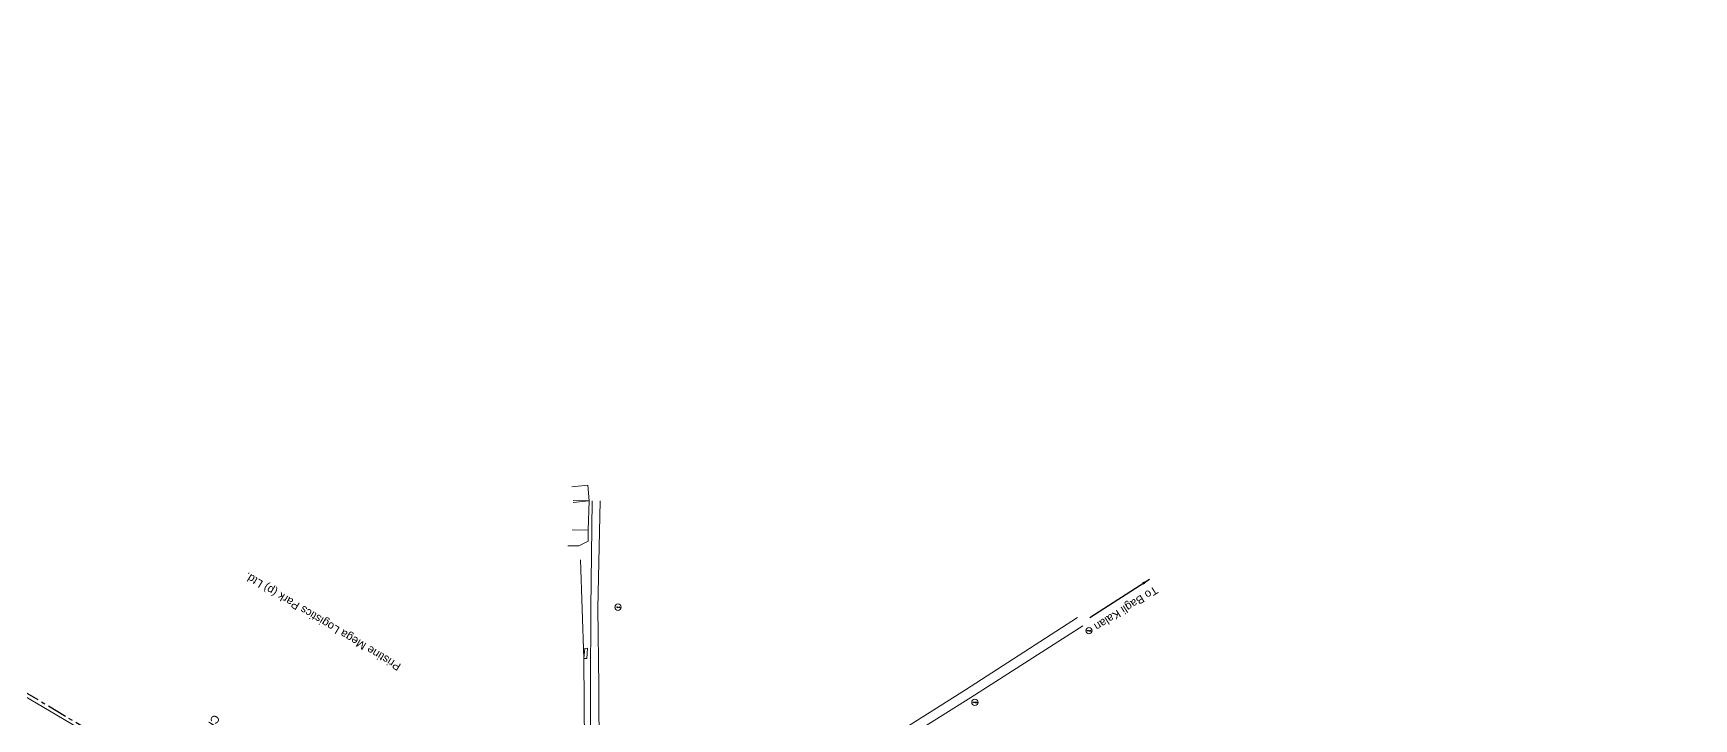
# Model space of a CAD drawing. Header units: metres. Extents: x 593168 to 611286, y 3401475 to 3412398.
# Drawn here: x 608995 to 609513, y 3402891 to 3403105 of the extents above; entities that cross this region are included whole.
import ezdxf

# ---------------------------------------------------------------- set-up
doc = ezdxf.new("R2010")
doc.units = ezdxf.units.M
doc.header["$MEASUREMENT"] = 0
doc.linetypes.add('CENTER', pattern=[2, 1.25, -0.25, 0.25, -0.25])
for name, color, linetype, lineweight in [('Cart Track', 34, 'Continuous', 0), ('Commercial Building Pucca', 251, 'Continuous', 0), ('Compound Wall', 251, 'Continuous', 0), ('Electric Pole', 251, 'Continuous', 0), ('Existing IR Chainage', 7, 'Continuous', 0), ('Fence', 251, 'F-LINE', 0), ('Residential Building Pucca', 251, 'Continuous', 0), ('Side Details', 251, 'Continuous', 0), ('Subroad Edge', 34, 'Continuous', 0)]:
    doc.layers.add(name, color=color, linetype=linetype, lineweight=lineweight)
doc.layers.add('Existing Railway Boundary', color=7, linetype='CENTER')
doc.styles.get("Standard").update_dxf_attribs({"font": 'arial_0.ttf'})
doc.styles.add('Style-Arial', font='arial_0.ttf')
doc.linetypes.add('F-LINE', pattern='A,0.6,["X",Standard,S=0.3,R=0,X=0,Y=-0.15],0.1', length=0.7)
doc.dimstyles.new('ISO-25', dxfattribs={"dimtxt": 2.5, "dimasz": 2.5, "dimexe": 1.25, "dimexo": 0.625, "dimtad": 1, "dimtxsty": 'Standard', "dimcen": 2.5, "dimadec": 0, "dimazin": 0, "dimtfac": 1, "dimtmove": 0, "dimatfit": 3, "dimfxl": 1, "dimarcsym": 0})

# ---------------------------------------------------------------- blocks, each defined once
blk = doc.blocks.new('EP')
blk.add_hatch(color=8).paths.add_polyline_path([(-0.21, -0.05), (-0.21, 0.16), (-0.93, -0.01), (-0.31, 0.07), (-0.31, -0.19), (0.31, 0), (0.31, -0.24), (0.94, -0.01), (0.41, -0.1), (0.43, 0.15)])
at = {"color": 8}
for p, q in [((-0.93, -0.01), (-0.21, 0.16)), ((-0.31, 0.07), (-0.93, -0.01)), ((-0.31, -0.19), (-0.31, 0.07)), ((0.31, 0), (-0.31, -0.19)), ((-0.21, 0.16), (-0.21, -0.05)), ((-0.21, -0.05), (0.43, 0.15)), ((0.31, -0.24), (0.31, 0)), ((0.43, 0.15), (0.41, -0.1)), ((0.94, -0.01), (0.31, -0.24)), ((0.41, -0.1), (0.94, -0.01))]:
    blk.add_line(p, q, dxfattribs=at)
blk.add_circle((0, 0), 1, dxfattribs=at)

msp = doc.modelspace()

# ---------------------------------------------------------------- linework, layer by layer
at = {"layer": 'Cart Track'}
for points in [[(609169.3464, 3402959.0239, 261.8174), (609168.9055, 3402925.4833, 261.6894), (609168.8287, 3402901.1567, 261.7734), (609168.9271, 3402855.9447, 261.7344), (609171.4911, 3402848.4448, 261.7994), (609189.391, 3402840.6759, 262.0323)], [(609193.2642, 3402843.2918, 261.9823), (609173.9778, 3402850.4634, 261.7054), (609171.6361, 3402856.4504, 261.7844), (609171.37, 3402901.3805, 261.7544), (609171.1526, 3402925.4274, 261.7774), (609171.8252, 3402959.0231, 261.7224)]]:
    msp.add_polyline3d(points, dxfattribs=at)
at = {"layer": 'Commercial Building Pucca'}
msp.add_polyline3d([(609167.8952, 3402913.0695, 259.831), (609167.6759, 3402909.9087, 259.8999), (609166.7713, 3402909.8518, 259.843), (609166.9907, 3402913.0133, 259.843)], close=True, dxfattribs=at)
at = {"layer": 'Compound Wall'}
for points in [[(609161.7188, 3402945.0653, 262.0593), (609165.1497, 3402944.9923, 262.4532), (609168.0988, 3402946.4625, 262.0583), (609168.1343, 3402949.879, 261.9703)], [(609165.6705, 3402940.6099, 262.3732), (609166.7727, 3402909.8981, 259.87)], [(609167.6378, 3402851.4343, 261.8724), (609167.1179, 3402855.6028, 261.4945), (609166.7713, 3402909.8518, 259.843)]]:
    msp.add_polyline3d(points, dxfattribs=at)
at = {"layer": 'Existing Railway Boundary', "ltscale": 5}
msp.add_lwpolyline([(610412.2426, 3402047.4072), (610348.1708, 3402084.3155), (610255.6699, 3402141.9633), (610098.8011, 3402235.9968), (610097.6409, 3402236.5907), (610096.8654, 3402237.0016), (610095.7382, 3402237.4658), (610093.9073, 3402238.4592), (608296.8511, 3403316.4743), (608263.9541, 3403378.7593), (608188.5487, 3403419.3953), (608142.2829, 3403445.4311)], dxfattribs=at)
at = {"layer": 'Fence'}
msp.add_lwpolyline([(608372.1017, 3403313.3551), (608381.8617, 3403288.2371), (608369.5508, 3403278.9481), (608367.1131, 3403271.5311), (608370.3664, 3403268.909), (608376.3973, 3403268.3341), (608386.7125, 3403262.4563), (608551.2206, 3403164.1511), (608632.2893, 3403115.0721), (608679.3088, 3403087.3195), (608791.5813, 3403020.1173), (608819.8372, 3403003.1193), (608873.6228, 3402970.6534), (608890.3422, 3402960.78), (608889.8609, 3402959.7253), (608927.3124, 3402936.2233), (609022.9823, 3402879.9395), (609070.4179, 3402852.2172), (609088.9237, 3402841.3128), (609133.9252, 3402812.673), (609144.8227, 3402808.4816)], dxfattribs=at)
at = {"layer": 'Residential Building Pucca'}
for points in [[(609162.9543, 3402963.4947, 261.9603), (609167.9323, 3402963.9468, 261.9603), (609168.3771, 3402959.0497, 261.9693), (609163.399, 3402958.5976, 261.9693)], [(609163.3803, 3402959.182, 261.9693), (609168.3771, 3402959.0497, 261.9693), (609168.1343, 3402949.879, 261.9703), (609163.1375, 3402950.0113, 261.9703)]]:
    msp.add_polyline3d(points, dxfattribs=at)
at = {"layer": 'Subroad Edge'}
for points in [[(609148.0775, 3402805.8263, 263.8918), (609157.1887, 3402814.9627, 263.205), (609165.2571, 3402822.6179, 262.4782), (609189.4263, 3402840.728, 262.0323), (609193.262, 3402843.3001, 261.9823), (609203.3175, 3402849.27, 261.9064), (609232.1485, 3402866.6774, 261.9383), (609263.0471, 3402885.5782, 261.9224), (609285.958, 3402900.0933, 261.9743), (609320.9596, 3402922.6529, 262.0143)], [(609151.4797, 3402803.6542, 263.8838), (609159.7194, 3402813.2228, 263.172), (609167.4539, 3402820.6731, 262.4362), (609190.8394, 3402838.2518, 262.0313), (609193.1314, 3402840.0956, 261.9923), (609205.0334, 3402847.1754, 261.9304), (609233.75, 3402864.3521, 261.9413), (609264.6952, 3402883.308, 261.9324), (609287.5678, 3402897.682, 261.9903), (609322.5792, 3402920.0133, 262.1613)]]:
    msp.add_polyline3d(points, dxfattribs=at)

# ---------------------------------------------------------------- block references
at = {"layer": 'Electric Pole', "xscale": 0.9997078269177826, "yscale": 0.9997078269177826, "zscale": 0.9997078269177826}
for p in [(609177.4103, 3402925.8787, 261.5855), (609324.5236, 3402918.5489, 262.0023), (609288.8834, 3402896.1761, 261.9903)]:
    msp.add_blockref('EP', p, dxfattribs=at)

# ---------------------------------------------------------------- texts
at = {"layer": 'Existing IR Chainage', "color": 7, "lineweight": 0, "insert": (609042.5316, 3402875.9754), "char_height": 2.5, "attachment_point": 6, "rotation": 238.969835, "line_spacing_factor": 0.60036, "style": 'Style-Arial'}
msp.add_mtext('CH: 342600', dxfattribs=at)
at = {"layer": 'Side Details'}
msp.add_text('Pristine Mega Logistics Park (p) Ltd.', height=2.5, rotation=149, dxfattribs=at).set_placement((609109.8376, 3402908.0028, 312.6404))
at = {"layer": 'Subroad Edge'}
msp.add_text('To Bagli Kalan', height=2.5, rotation=212.308621, dxfattribs=at).set_placement((609345.0622, 3402932.5871))

# ---------------------------------------------------------------- leaders
msp.add_leader([(609343.4082, 3402934.5536), (609324.7723, 3402922.58)], dimstyle='ISO-25', override={"dimtxt": 3, "dimasz": 2.5, "dimgap": 0.625, "dimtad": 0, "dimdec": 3, "dimzin": 2, "dimtdec": 3}, dxfattribs=at)

doc.saveas('drawing.dxf')
